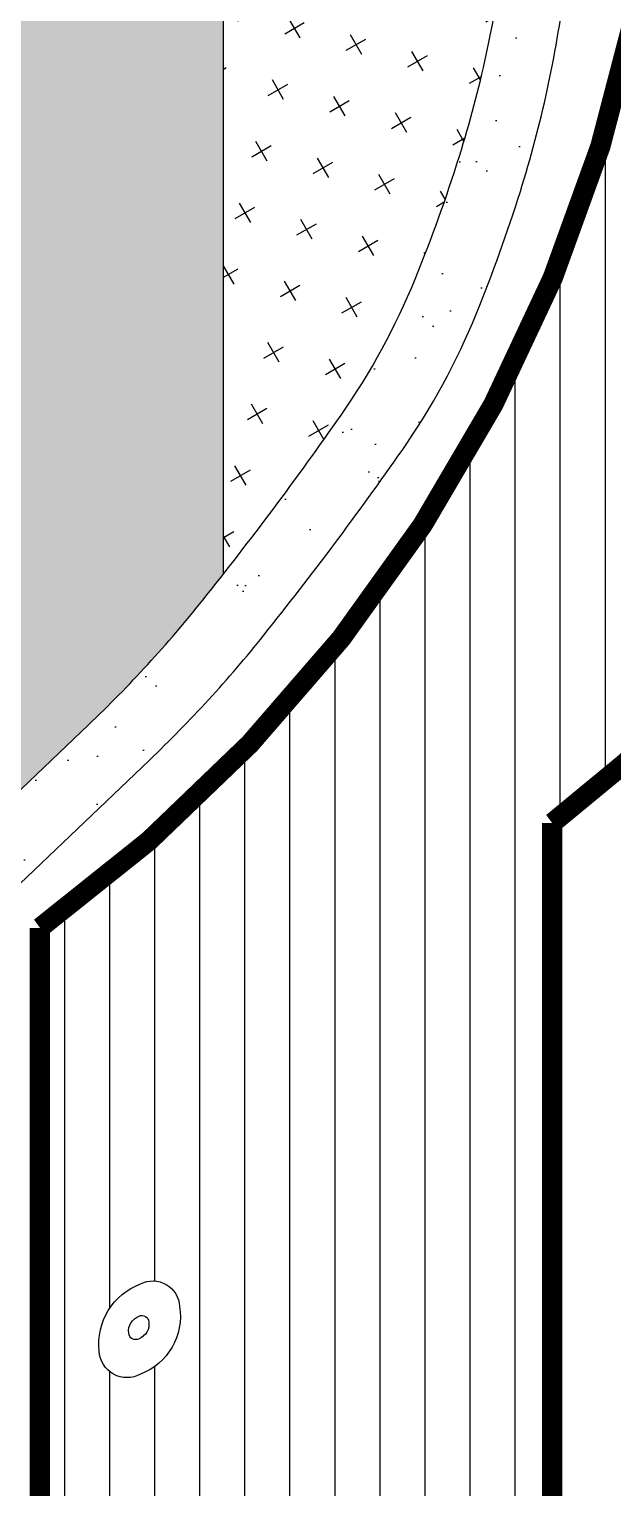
# Model space of a CAD drawing. Extents: x -26.6 to 51, y 0 to 66.
# Drawn here: x 19.51 to 22.1, y 42.81 to 49.28 of the extents above; entities that cross this region are included whole.
import ezdxf

# ---------------------------------------------------------------- set-up
doc = ezdxf.new("R2010")
doc.units = 0
doc.header["$LTSCALE"] = 1.5
doc.header["$MEASUREMENT"] = 0
doc.linetypes.add('DASHED', pattern=[0.75, 0.5, -0.25])
for name, color, linetype in [('FASTENING', 7, 'CONTINUOUS'), ('INSULATION', 40, 'CONTINUOUS'), ('STRUCTURE', 252, 'CONTINUOUS'), ('STRUCTURE_SHADING', 254, 'CONTINUOUS'), ('TEXT', 7, 'CONTINUOUS'), ('TYVEK', 160, 'DASHED')]:
    doc.layers.add(name, color=color, linetype=linetype)
doc.styles.add('DETAILS', font='sanss___.ttf', dxfattribs={"height": 1})
doc.dimstyles.new('TYVEKDETAILS', dxfattribs={"dimscale": 6, "dimtxt": 1.5, "dimasz": 0.1, "dimexe": 0.75, "dimexo": 0.75, "dimgap": 0.75, "dimtad": 0, "dimtih": 1, "dimtoh": 1, "dimdec": 4, "dimzin": 0, "dimtxsty": 'DETAILS', "dimcen": 0.0625, "dimazin": 3, "dimtfac": 1, "dimtdec": 4, "dimtofl": 0, "dimtmove": 0, "dimatfit": 3, "dimtolj": 1, "dimtzin": 0})

msp = doc.modelspace()

# ---------------------------------------------------------------- hatches: boundary and pattern name
at = {"layer": 'INSULATION', "linetype": 'CONTINUOUS'}
h = msp.add_hatch(dxfattribs=at)
h.set_pattern_fill('CROSS', color=256, scale=0.8, angle=30, style=0)
h.set_pattern_definition([(30, (124.911584633183, 3.45985165406158), (0.07320508075688777, 0.2732050807568878), [0.1, -0.3]), (120, (124.9798859033723, 3.441550383872357), (-0.2732050807568877, 0.07320508075688778), [0.09999999999999991, -0.2999999999999997])])
h.paths.add_polyline_path([(21.860396656482, 51.09323077668515, -0.04506024657635373), (22.19023266521044, 52.16858132443978, -0.02613215108120799), (22.36872554430309, 52.54779631596499), (20.37015661795418, 50.8219111098484), (20.37015661795418, 46.86410238790992, 0.01378504755350164), (20.89159775648282, 47.56838201858173, 0.05565526587535749), (21.22052255747396, 48.17254429321234, 0.02091384948871565), (21.41693926075978, 48.71817243874447, 0.04479910819463601), (21.61448987394168, 49.62638176306631, -0.02073115222964427)])
at = {"layer": 'STRUCTURE', "linetype": 'CONTINUOUS'}
h = msp.add_hatch(dxfattribs=at)
h.set_pattern_fill('AR-SAND', color=256, scale=0.25, style=0)
h.set_pattern_definition([(37.50000000000001, (47.86469208686015, 1.200962190762397), (-0.01574833952740204, 0.4817059422532897), [0, -0.38, 0, -0.425, 0, -0.40625]), (7.499999999999999, (47.86469208686015, 1.200962190762397), (0.4424441763169318, 0.7055365163074351), [0, -0.205, 0, -0.3425, 0, -0.13125]), (327.5, (47.55719208686015, 1.200962190762397), (0.7785354654378738, 0.001414763384241124), [0, -0.125, 0, -0.45, 0, -0.5875]), (317.5, (47.55719208686015, 1.200962190762397), (0.7515316511430733, 0.2194188912335623), [0, -0.0625, 0, -0.295, 0, -0.3375])])
h.paths.add_polyline_path([(21.16223069516546, 47.41213201858173, 0.05565526587535749), (21.49115549615659, 48.01629429321234, 0.02091384948871565), (21.68757219944241, 48.56192243874447, 0.04479910819463601), (21.88512281262432, 49.47013176306631, -0.02073115222964427), (22.13102959516463, 50.93698077668515, -0.04506024657635373), (22.46086560389308, 52.01233132443978, -0.06032015627787331), (22.93021871141347, 52.85504230267459, -0.02256722528568557), (24.13410144011561, 54.37171037143129), (23.86346850143299, 54.52796037143131, 0.02256722528567294), (22.65958577273149, 53.01129230267549, 0.002326586721253791), (22.63776800269459, 52.98098896689518, -0.02153193424964031), (22.65814853014495, 52.96345260343232, -0.01283942312263693), (22.63361704285705, 52.9751556299438, 0.0575378563469864), (22.19023266521027, 52.16858132443935, 0.0450602465763236), (21.86039665648206, 51.09323077668542, 0.02073115222964713), (21.61448987394169, 49.62638176306638, -0.04479910819462535), (21.41693926075987, 48.71817243874476, -0.020913849488727), (21.22052255747395, 48.17254429321233, -0.05565526587535454), (20.89159775648283, 47.56838201858175, -0.01612494577826661), (20.2778414473953, 46.74747698133898, -0.03370422444087181), (19.77037122827456, 46.19352109710735), (18.74532059505664, 45.2157761380936), (17.94281022341482, 44.77787831375151), (18.21344316209744, 44.62162831375151), (19.01595353373924, 45.05952613809357), (20.04100416695719, 46.03727109710735, 0.03370422444086479), (20.54847438607784, 46.59122698133886, 0.01612494577826873)])
at = {"layer": 'STRUCTURE_SHADING', "linetype": 'CONTINUOUS'}
h = msp.add_hatch(color=256, dxfattribs=at)
h.paths.add_polyline_path([(18.51142808400523, 51.90822641566579), (17.6454026802209, 51.40822641566574), (17.90521030135625, 51.25822641566572), (17.90521030135625, 44.41143403458791), (17.6454026802209, 44.56143403458793), (15.64778576892, 43.40810937311056), (17.50651430286881, 42.33497195368477), (17.50651430286881, 43.08497195368475), (17.94281022341484, 43.33686752085833), (17.94281022341482, 44.7778783137515), (18.51142808400523, 45.08815034615549)])
h.paths.add_polyline_path([(17.90521030135625, 51.25822641566574), (17.6454026802209, 51.40822641566573), (17.64540268022093, 44.56143403458793), (17.90521030135626, 44.41143403458791)], flags=17)
h.paths.add_polyline_path([(17.64540268022091, 45.31143403458778), (15.64778576891995, 44.15810937311053), (15.64778576891997, 43.40810937311058), (17.64540268022091, 44.56143403458794)])
h.paths.add_polyline_path([(17.94281022341485, 43.33686752085833), (17.50651430286879, 43.08497195368474), (17.50651430286882, 42.33497195368476), (17.94281022341484, 42.58686752085836)])
h.paths.add_polyline_path([(19.24432359303439, 50.48508899623992), (19.50413121416975, 50.33508899623993), (20.37015661795417, 50.83508899624003), (18.52057360957141, 51.90294624401827), (18.51142808400525, 51.89504852927414), (18.51142808400525, 45.08815034615549), (18.74532059505657, 45.21577613809353), (19.24432359303441, 45.69175034853222)])
h.paths.add_polyline_path([(19.50413121416975, 50.33508899623993), (19.24432359303442, 50.48508899623992), (19.24432359303439, 45.69175034853225), (19.50413121416975, 45.93956795250853)], flags=17)
h.paths.add_polyline_path([(20.37015661795419, 50.83508899624003), (19.50413121416976, 50.33508899623992), (19.50413121416973, 45.93956795250853), (19.77037122827456, 46.19352109710735, 0.03370422444086479), (20.2778414473952, 46.74747698133886, 0.00233937822042051), (20.37015661795418, 46.86410238790992)])
at = {"layer": 'TYVEK', "linetype": 'CONTINUOUS'}
h = msp.add_hatch(dxfattribs=at)
h.set_pattern_fill('_USER', color=23, scale=0.2, angle=90, style=0, pattern_type=0)
h.set_pattern_definition([(90, (47.86469208686015, 1.200962190762397), (-0.2, 1.224646799147353e-17), [])])
edge = h.paths.add_edge_path()
edge.add_line((29.0471344528805, 53.46041071458578), (29.0471344528805, 53.58189957230864))
edge.add_line((29.0471344528805, 53.58189957230864), (29.0471344528805, 53.71780677230864))
edge.add_line((29.0471344528805, 53.71780677230864), (29.0471344528805, 54.03492357230861))
edge.add_line((29.0471344528805, 54.03492357230861), (29.16483354063772, 54.10287717230862))
edge.add_line((29.16483354063772, 54.10287717230862), (29.16483354063772, 54.06703514180466))
edge.add_arc((29.2987104522066, 54.01789706685283), 0.1426098799564555, 110.21058934899489, 159.8448836613521, ccw=False)
edge.add_arc((29.32382386349803, 54.008838182062), 0.1610887058064598, 4.302644154164909, 117.4994364246034, ccw=False)
edge.add_arc((29.14009513357474, 54.02572752170281), 0.3443969379589858, 311.1588234994043, 359.2008039162813, ccw=False)
edge.add_arc((29.12841208271116, 54.03595736512779), 0.3597939643731712, 291.0895202086171, 311.487393475623, ccw=False)
edge.add_arc((29.19256799027027, 53.84492983963661), 0.1587250917730744, 259.9369019299817, 294.2959277863913, ccw=False)
edge.add_line((29.16483354063772, 53.68864658697674), (29.16483354063772, 53.52825504883564))
edge.add_line((29.16483354063772, 53.52825504883564), (31.23208277618719, 54.71986282411132))
edge.add_line((31.23208277618719, 54.71986282411132), (31.23208277618718, 58.13410896030077))
edge.add_line((31.23208277618718, 58.13410896030077), (25.53939418728752, 54.85271846896366))
edge.add_spline(control_points=[(25.53939418728756, 54.85271846896365), (25.59958715756804, 54.85269884578873), (25.69116853031957, 54.84361092990506), (25.75213113363411, 54.77907572440952), (25.77274305182526, 54.75725588234563)], knot_values=[0.859204131549415, 0.859204131549415, 0.859204131549415, 0.859204131549415, 1.031699540918293, 1.119813565634325, 1.119813565634325, 1.119813565634325, 1.119813565634325], degree=3, periodic=0)
edge.add_spline(control_points=[(25.77274305182526, 54.75725588234563), (25.78567025027515, 54.70975123158409), (25.81607951982207, 54.5980037609052), (25.72131441951426, 54.44202488318845), (25.57986256822937, 54.28663916143476), (25.37440716908666, 54.09577384947998), (25.07762082733538, 53.91159364747551), (24.85481014115126, 53.78752207938003), (24.74433788483118, 53.72600588234561)], knot_values=[0, 0, 0, 0, 0.1428134558087359, 0.3359469485555711, 0.5033941970596352, 0.7833770798791047, 1.16923740001375, 1.548687782587641, 1.548687782587641, 1.548687782587641, 1.548687782587641], degree=3, periodic=0)
edge.add_line((24.74433788483116, 53.7260058823456), (24.72957234080781, 53.7535520556619))
edge.add_spline(control_points=[(24.72957228478079, 53.75355202454131), (24.94378516089834, 53.87282566559018), (25.1622149251525, 53.98693526802172), (25.44141605620123, 54.19978178714796), (25.52300977322719, 54.27557034303869), (25.64473695279064, 54.40384913841669), (25.69094070439805, 54.45672026315264), (25.75415655475233, 54.56299962713791), (25.76855338085332, 54.60866568134883), (25.75937534488001, 54.68561454122921), (25.75236550963525, 54.71294748633127), (25.74464582881446, 54.74147667169554)], knot_values=[0.0002505584379334802, 0.0002505584379334802, 0.0002505584379334802, 0.0002505584379334802, 0.3681301305683303, 0.3681301305683303, 0.5353339496185356, 0.5353339496185356, 0.6400473331687101, 0.6400473331687101, 0.7273425474151587, 0.7273425474151587, 0.7705355621334626, 0.7705355621334626, 0.7705355621334626, 0.7705355621334626], degree=3, periodic=0)
edge.add_spline(control_points=[(25.74464582881446, 54.74147667169561), (25.72524164983496, 54.76188789651943), (25.70712481207981, 54.77993592643909), (25.63724517905435, 54.82278483634233), (25.55946876367005, 54.82481172332216), (25.48388780695369, 54.82072337459101)], knot_values=[0.4020228280721672, 0.4020228280721672, 0.4020228280721672, 0.4020228280721672, 0.444044042605731, 0.444044042605731, 0.5560477353908875, 0.5560477353908875, 0.5560477353908875, 0.5560477353908875], degree=3, periodic=0)
edge.add_line((25.4838878069537, 54.82072337459101), (25.4147446353681, 54.78086773481049))
edge.add_line((25.4147446353681, 54.78086773481049), (25.58808788483116, 54.78831522764587))
edge.add_line((25.58808788483116, 54.78831522764587), (25.58808788483104, 54.7570363988787))
edge.add_line((25.58808788483104, 54.7570363988787), (25.49567926759441, 54.7530661691932))
edge.add_line((25.49567926759441, 54.7530661691932), (25.49567926759441, 54.30314414415816))
edge.add_line((25.49567926759441, 54.30314414415816), (25.46442926759441, 54.27387917745804))
edge.add_line((25.46442926759441, 54.27387917745804), (25.46442926759441, 54.75172354897681))
edge.add_line((25.46442926759441, 54.75172354897681), (25.35611054527788, 54.74706975997213))
edge.add_line((25.35611054527788, 54.74706975997213), (25.30683788483115, 54.71866791839097))
edge.add_line((25.30683788483115, 54.71866791839097), (25.30683788483115, 54.13686149574675))
edge.add_line((25.30683788483115, 54.13686149574675), (25.27558788483116, 54.11619864766101))
edge.add_line((25.27558788483116, 54.11619864766101), (25.11933788483138, 54.60096657165043))
edge.add_line((25.11933788483138, 54.60096657165043), (25.11933788483093, 54.01288440723216))
edge.add_line((25.11933788483093, 54.01288440723216), (25.08808788483115, 53.99222155914658))
edge.add_line((25.08808788483115, 53.99222155914658), (25.08808788483115, 54.59257562320033))
edge.add_line((25.08808788483115, 54.59257562320033), (25.02558788483105, 54.5565492531458))
edge.add_line((25.02558788483105, 54.5565492531458), (25.02558788483115, 53.98255549120075))
edge.add_arc((24.97871288483115, 53.98255549120074), 0.04687499999999993, -60.63319192580292, 8.697043085703626e-12, ccw=False)
edge.add_line((25.00170033654051, 53.94170402012674), (24.87670033654062, 53.87136551362689))
edge.add_arc((24.85371288483127, 53.9122169847009), 0.0468750000000003, 180.0000000000261, 299.3668080741929, ccw=False)
edge.add_line((24.80683788483127, 53.91221698470088), (24.80683788483108, 54.43045695795515))
edge.add_line((24.80683788483108, 54.43045695795515), (24.74433788478096, 54.3944305878718))
edge.add_line((24.74433788478096, 54.3944305878718), (24.74433788462072, 54.02120316607602))
edge.add_arc((24.69746288462072, 54.02120316609616), 0.04687500000000407, 298.3244090050814, 359.99999997537793, ccw=False)
edge.add_line((24.7197033501573, 53.97994026123337), (24.55683788492904, 53.89215672348802))
edge.add_line((24.55683788492904, 53.89215672348802), (24.55683788483888, 53.6964382712394))
edge.add_line((24.55683788483888, 53.6964382712394), (24.52558788483104, 53.67959470313619))
edge.add_line((24.52558788483104, 53.67959470313619), (24.52558788503692, 54.26833829282867))
edge.add_line((24.52558788503692, 54.26833829282867), (24.36933788483123, 54.17827236757394))
edge.add_line((24.36933788483123, 54.17827236757394), (24.36933788483104, 53.63346977657356))
edge.add_line((24.36933788483104, 53.63346977657356), (24.23521356580174, 53.57210518767871))
edge.add_arc((24.22871288483104, 53.58631369822405), 0.01562499999999999, 180.0000000003387, 294.58505302633637, ccw=False)
edge.add_line((24.21308788483104, 53.58631369822396), (24.21308788483114, 54.0882064424377))
edge.add_line((24.21308788483114, 54.0882064424377), (24.10020188683773, 54.02313647863484))
edge.add_arc((24.07246288483149, 53.98535006053655), 0.04687500000000109, -6.082245818106458e-11, 53.717615021611095, ccw=False)
edge.add_line((24.11933788483149, 53.9853500605365), (24.11933788483104, 53.53649003830584))
edge.add_arc((24.07246288483104, 53.5364900383059), 0.04687499999999998, 276.30206413634255, 359.99999999993054, ccw=False)
edge.add_line((24.07760835917945, 53.48989830385943), (23.90058788483115, 53.47034860645662))
edge.add_line((23.90058788483115, 53.47034860645662), (23.90058788483115, 53.89951683590883))
edge.add_arc((28.12917528846679, 49.88754505764059), 5.828968088762093, 136.505759912004, 179.1566005493111)
edge.add_arc((15.57457054886014, 50.77311318322825), 6.773648390752705, 305.98872875407625, 353.21923964188414, ccw=False)
edge.add_line((19.55494307325404, 45.29233339485901), (19.55494307325401, 40.33304644740659))
edge.add_line((19.55494307325401, 40.33304644740659), (21.80932362438799, 41.63461366545964))
edge.add_line((21.80932362438799, 41.63461366545964), (21.80932362438799, 41.00242189348236))
edge.add_line((21.80932362438799, 41.00242189348236), (21.82909970407384, 41.01382125932219))
edge.add_line((21.82909970407384, 41.01382125932219), (21.82909970407384, 45.75746143190202))
edge.add_arc((19.11992446203647, 49.36972252193113), 4.515314017275715, 306.8696887764867, 349.3200647751349)
edge.add_arc((27.49328149037704, 48.08777873034079), 3.961349845744435, 131.6834141189251, 173.54778939548, ccw=False)
edge.add_line((24.85892762632228, 51.04623649061374), (29.0471344528805, 53.46041071458578))
h.paths.add_polyline_path([(25.08488907159078, 51.50121645791857), (25.21058102532604, 51.5737847412426, 0.3993521555093791), (25.2890610397884, 51.54155196032375, 0.4628738758270736), (25.36368095231668, 51.65155754452622, 0.3831592690513346), (25.2335828548473, 51.66810223009805, -0.3469283405920082), (25.07361107760521, 51.78088094131866, -0.3477098040752489), (25.2286011652201, 52.03059141226809, -0.3833598428823771), (25.50154336563203, 51.97353301915069), (25.38013602834137, 51.90343846028431, 0.3058024602538413), (25.25396443837019, 51.92433341700646, -0.0003461798034923387), (25.25410842487278, 51.92439923156033, 0.4995739648529261), (25.2074021496855, 51.82387846119676, 0.3895611696290012), (25.29003138556376, 51.80234011390546, -0.3595692162581164), (25.50679442898437, 51.71682254839016, -0.3513303134365597), (25.37452539949702, 51.45018537252484, -0.08200931940636383), (25.3087407146051, 51.41791060635749, -0.4325825023772754)], flags=16)
h.paths.add_polyline_path([(25.0690974112503, 52.2885058823456), (25.0690974112503, 53.28850588234555), (24.74433788483115, 53.10100588234559), (24.74433788483115, 53.3510058823456), (25.7186164640887, 53.9135058823456), (25.7186164640887, 53.6635058823456), (25.39385693766955, 53.47600588234559), (25.39385693766944, 52.47600588234559)], flags=16)
h.paths.add_polyline_path([(25.52268179730397, 51.85546624171265), (25.52268179730397, 51.99137344171265), (25.62348683013148, 52.04957325455128), (25.62348683013148, 52.25302333745069), (25.75939403013147, 52.33148939595548), (25.75939403013148, 52.12803931305607), (25.86019906295901, 52.18623912589472), (25.86019906295901, 52.0503319258947), (25.7593940301315, 51.99213211305609), (25.7593940301315, 51.84375839680618, 0.4361565547307879), (25.79799905448276, 51.82030514456751), (25.86019906295901, 51.85621633620485), (25.86019906295901, 51.73580538792081), (25.78111782048241, 51.69014781128915, -0.6348811617642658), (25.62348683013148, 51.79221706240195), (25.62348683013149, 51.91366605455129)], flags=16)
h.paths.add_polyline_path([(25.90164233693318, 51.90082882323694), (25.90164233693318, 52.21275667330602), (26.01934142469038, 52.28071027330602), (26.01934142469038, 51.99522696810723, 0.4598255834214906), (26.13851295746396, 52.0448088383194), (26.13851295746396, 52.34951398983259), (26.25621204522114, 52.41746758983254), (26.25621204522115, 51.96444358983261), (26.13851295746396, 51.89648998983268), (26.13851295746396, 51.95031870354598, -0.6959710472274686)], flags=16)
h.paths.add_polyline_path([(25.82686963956174, 52.33166831504821), (25.94903842321044, 52.79654006247216), (25.61036328861557, 53.45666831504814), (25.87262281503467, 53.60808392322368), (26.06418665411155, 53.23469748463003), (26.21412916598088, 53.80525270687253), (26.47638869240001, 53.95666831504815), (26.08912916598086, 52.48308392322379)], flags=16)
h.paths.add_polyline_path([(26.30113285258204, 52.26281211383073, -0.2576403943727766), (26.45616820379286, 52.55159816839507, -0.4351274600591398), (26.72890960119744, 52.52032180505415), (26.58974469398935, 52.43997490841582, 0.3602356893497593), (26.46874700564042, 52.42593706390935, 0.3084390351175351), (26.43814806389846, 52.29387302331148, 0.3993521555108971), (26.51662807836095, 52.26164024239231, 0.3480232729077878), (26.61796507562298, 52.37998719487618), (26.75703397678269, 52.46027866239665, -0.2914129419644692), (26.6020924380695, 52.17027365459336, -0.08200931940635313), (26.53630775317759, 52.13799888842603, -0.5131396402507679)], flags=16)
h.paths.add_polyline_path([(26.76683751518418, 52.5221205817324, -0.257640394372725), (26.92187286639486, 52.81090663629674, -0.4351274600594253), (27.19461426379958, 52.77963027295592), (27.05544935659147, 52.6992833763176, 0.3602356893497051), (26.93445166824256, 52.68524553181113, 0.3084390351175351), (26.90385272650059, 52.55318149121325, 0.3993521555109148), (26.98233274096308, 52.52094871029408, 0.3480232729078185), (27.08366973822511, 52.63929566277796), (27.22273863938483, 52.71958713029842, -0.29141294196442), (27.06779710067169, 52.42958212249516, -0.0820093194064252), (27.00201241577971, 52.3973073563278, -0.5131396402505718)], flags=16)
h.paths.add_polyline_path([(26.80114821881915, 53.2885058823456), (26.5305152801365, 53.98791831504818), (26.79277480655565, 54.13933392322369), (26.96352798202878, 53.69804656762462), (27.1342811575018, 54.33650270687254), (27.39654068392094, 54.48791831504816), (27.12590774523829, 53.47600588234561)], flags=16)
edge = h.paths.add_edge_path(flags=16)
edge.add_ellipse((25.95920356329129, 54.42446933951071), major_axis=(0.1041545791609421, 0.09263469999517801), ratio=0.9031737347499645, start_angle=5.7980287238024175e-12, end_angle=213.8665434005684, ccw=False)
edge.add_ellipse((25.95920356329129, 54.42446933951071), major_axis=(0.1041545791609421, 0.09263469999517801), ratio=0.9031737347499645, start_angle=213.8665434005683, end_angle=360.00000000000574, ccw=False)
edge = h.paths.add_edge_path(flags=16)
edge.add_spline(control_points=[(25.91934339035282, 54.49957126881161), (25.95166532890957, 54.5214908160382), (26.00553710096616, 54.55802466594021), (26.01834440846051, 54.43885919669773), (25.95924231230897, 54.41256000902658), (25.91934339035282, 54.39480582931508)], knot_values=[0, 0, 0, 0, 0.2131037953859143, 0.3551853509425856, 0.6503918016511808, 0.6503918016511808, 0.6503918016511808, 0.6503918016511808], degree=3, periodic=0)
edge.add_line((25.91934339035283, 54.39480582931509), (25.91934339035283, 54.49957126881162))
h.paths.add_polyline_path([(27.21442432438588, 52.79051151930688, -0.2576403943727837), (27.3694596755967, 53.07929757387122, -0.5350210848519682), (27.66977751420101, 52.99427744645239, -0.2970257038305568), (27.51538390987336, 52.69797306006951, -0.08200931940627378), (27.4495992249815, 52.6656982939022, -0.5131396402509204)], flags=16)
h.paths.add_polyline_path([(27.35143953570229, 52.82157242878763, -0.02640882966188087), (27.34746941544865, 52.8336384141976, 0.05170444221394967)], flags=0)
h.paths.add_polyline_path([(27.73588711525981, 52.82485056895918), (27.68684582869431, 53.45042038983246), (27.82275302869433, 53.52888644833737), (27.84181629424129, 53.04294092596884), (27.91091840420872, 53.57978875162379), (28.02861749196594, 53.64774235162383), (28.09771960193338, 53.19068676955134), (28.11678286748039, 53.69864465491028), (28.25269006748038, 53.77711071341513), (28.20364878091486, 53.09491289254166), (28.03690840659213, 52.99864529254165), (27.96976794808734, 53.3083384234387), (27.90262748958254, 52.92111816895914)], flags=16)
edge = h.paths.add_edge_path(flags=16)
edge.add_spline(control_points=[(28.16829198873383, 54.35961733864765), (28.16228108625734, 54.28013479596321), (28.14604667754233, 54.06546618526861), (27.88022154421704, 53.83904828803772), (27.52379933636646, 53.83009706997004), (27.45773327996108, 53.98124617979083), (27.43613620833875, 54.03065700174787)], knot_values=[0, 0, 0, 0, 0.2331751422885772, 0.6297657592854295, 0.9450620448586234, 1.09819071408726, 1.09819071408726, 1.09819071408726, 1.09819071408726], degree=3, periodic=0)
edge.add_spline(control_points=[(27.43613620833885, 54.03065700174787), (27.42096053395599, 54.1162288085642), (27.39374026108434, 54.2697170735926), (27.45332386087743, 54.52388003515432), (27.65715620551591, 54.68252905625592), (27.8792751286911, 54.71796676776957), (28.12867830416211, 54.70293303075513), (28.15443532383881, 54.54066414535089), (28.16829198873403, 54.45336733864773)], knot_values=[0, 0, 0, 0, 0.25911872149429, 0.4647755432335281, 0.75175833663717, 0.959659235426766, 1.15985293835031, 1.39295666563241, 1.39295666563241, 1.39295666563241, 1.39295666563241], degree=3, periodic=0)
edge.add_line((28.16829198873403, 54.45336733864775), (27.65066734475461, 54.15451661110701))
edge.add_arc((27.77267552594699, 54.18646371566414), 0.1261214246964335, 194.6731326845643, 367.7023353972564)
edge.add_line((27.89765905005113, 54.20336733864765), (28.16829198873383, 54.35961733864767))
edge = h.paths.add_edge_path(flags=0)
edge.add_spline(control_points=[(27.60565886438062, 54.31603095284709), (27.59120384445431, 54.32981490248736), (27.59120384445431, 54.35011106631397), (27.59246412964585, 54.4134533003903), (27.61530328437001, 54.45547593845937), (27.67565639859603, 54.5105966873071), (27.75994270755254, 54.55115688739959), (27.86296093724285, 54.56571659069274), (27.93462972559009, 54.55648921703602), (27.93684103103296, 54.5043563313459)], knot_values=[0.1693351350576057, 0.1693351350576057, 0.1693351350576057, 0.1693351350576057, 0.2360340609454792, 0.2360340609454792, 0.3507194281854419, 0.3507194281854419, 0.4654047954254047, 0.4654047954254047, 0.5437012250705168, 0.5437012250705168, 0.5437012250705168, 0.5437012250705168], degree=3, periodic=0)
edge.add_line((27.93684103103296, 54.50435633134591), (27.60565886438062, 54.31603095284707))
h.paths.add_polyline_path([(28.27916532806178, 53.1385123913652), (28.27916532806178, 53.59153639136522), (28.4150725280618, 53.67000244987008), (28.4150725280618, 53.63918553992617, -0.3188248953897563), (28.62143661983076, 53.72774328652645), (28.58326316770196, 53.58526147085399, 0.4035437565147183), (28.4150725280618, 53.47502507757763), (28.4150725280618, 53.21697844987001)], flags=16)
h.paths.add_polyline_path([(27.18680947470266, 55.14016837114754, -0.345824845351477), (27.37072146200313, 55.43870647315141, -0.5462522010929128), (27.54392654276002, 55.33870647315139, -0.3537160203436445), (27.37072146200313, 55.03870647315141, -0.5560120530373052)], flags=16)
h.paths.add_polyline_path([(27.3177789050555, 55.22098921986569, -0.3458248453513329), (27.36375690188063, 55.29562374536661, -0.546252201092756), (27.40705817206985, 55.27062374536661, -0.3537160203436451), (27.36375690188062, 55.19562374536661, -0.5560120530378492)], flags=0)
h.paths.add_polyline_path([(28.27931291223213, 54.14192466599359), (28.27931291223247, 55.39490192418745), (28.5499458509151, 55.55115192418746), (28.54994585091488, 54.72600588234457), (28.87470537733413, 55.34133709869518), (29.14533831601678, 55.4975870986952), (28.82057878959752, 54.8822558823445), (29.14533831601678, 54.64192466599361), (28.87470537733414, 54.48567466599361), (28.54994585091488, 54.72600588234455), (28.54994585091476, 54.2981746659936)], flags=16)
h.paths.add_polyline_path([(28.68813883385909, 53.64141362670446, -0.1092296168433191), (28.88649666665656, 53.77229530319013, 0.1905419740584482), (28.87655874072387, 53.82281092253023, 0.353186884368694), (28.82379511800358, 53.82452504108613, 0.2690001157083155), (28.76692982332808, 53.75951663756079), (28.65059637470576, 53.69235148968293, -0.110246808165964), (28.69342480160829, 53.82628619220162, -0.2386701257842882), (28.87488436220338, 53.91431959716142, -0.4337921550003385), (29.0041957544138, 53.7734646630223), (29.0041957544138, 53.55710890319011), (28.88649666665658, 53.48915530319011), (28.88649666665658, 53.51880927121151, -0.4058134010117455), (28.70582909333788, 53.45270294073899, -0.4824874664258112)], flags=16)
h.paths.add_polyline_path([(28.76562498505629, 53.5836603170756, -0.3038765555786551), (28.78481152805802, 53.62882548328957, -0.1081086455132372), (28.88020371288883, 53.68179544704071, -0.0009435784860127092), (28.88020371288884, 53.59652117882806, -0.271128128873074), (28.81380159910485, 53.54446244358101, -0.4382804466203221)], flags=0)
edge = h.paths.add_edge_path(flags=16)
edge.add_ellipse((29.34131394927532, 55.60680246950472), major_axis=(0.1041545791609349, 0.09263469999518924), ratio=0.9031737347499496, start_angle=0, end_angle=213.8665434005655, ccw=False)
edge.add_ellipse((29.34131394927532, 55.60680246950472), major_axis=(0.1041545791609349, 0.09263469999518924), ratio=0.9031737347499496, start_angle=213.8665434005656, end_angle=360, ccw=False)
edge = h.paths.add_edge_path(flags=16)
edge.add_spline(control_points=[(29.30145377633686, 55.68190439880563), (29.3337757148936, 55.70382394603222), (29.38764748695019, 55.74035779593424), (29.40045479444455, 55.62119232669174), (29.341352698293, 55.5948931390206), (29.30145377633686, 55.57713895930909)], knot_values=[0, 0, 0, 0, 0.08524151815436572, 0.1420741403770343, 0.260156720660477, 0.260156720660477, 0.260156720660477, 0.260156720660477], degree=3, periodic=0)
edge.add_line((29.30145377633686, 55.57713895930907), (29.30145377633686, 55.68190439880564))
h.paths.add_polyline_path([(20.17496602709834, 43.61146749003943, -0.3537160203436518), (20.00176094634143, 43.31146749003942, -0.556012053037433), (19.81784895904094, 43.41292938803558, -0.3458248453514607), (20.00176094634143, 43.71146749003942, -0.5462522010927992)], flags=16)
h.paths.add_polyline_path([(20.03809765640814, 43.54338476225462, -0.3537160203436517), (19.99479638621891, 43.46838476225462, -0.5560120530374328), (19.94881838939379, 43.49375023675366, -0.3458248453514605), (19.99479638621891, 43.56838476225461, -0.546252201092799)], flags=0)

# ---------------------------------------------------------------- linework, layer by layer
at = {"layer": 'FASTENING'}
for points in [[(20.00176094634143, 43.71146749003942, -0.546252201092799), (20.17496602709834, 43.61146749003943, -0.3537160203436517), (20.00176094634143, 43.31146749003942, -0.5560120530374328), (19.81784895904094, 43.41292938803558, -0.3458248453514607), (20.00176094634143, 43.71146749003942, -1.000000000000007)], [(19.99479638621891, 43.56838476225461, -0.546252201092799), (20.03809765640814, 43.54338476225462, -0.3537160203436517), (19.99479638621891, 43.46838476225462, -0.5560120530374328), (19.94881838939379, 43.49375023675366, -0.3458248453514607), (19.99479638621891, 43.56838476225461, -1.000000000000007)]]:
    msp.add_lwpolyline(points, format="xyb", dxfattribs=at)
at = {"layer": 'STRUCTURE', "linetype": 'CONTINUOUS'}
msp.add_line((20.37015661795418, 46.86410238790991), (20.37015661795418, 50.83508899624002), dxfattribs=at)
at = {"layer": 'STRUCTURE'}
for points in [[(18.74532059505661, 45.21577613809357), (19.77037122827456, 46.19352109710735, 0.03370422444086481), (20.2778414473952, 46.74747698133886, 0.01612494577826874), (20.89159775648282, 47.56838201858173, 0.05565526587535752), (21.22052255747396, 48.17254429321234, 0.02091384948871563), (21.41693926075978, 48.71817243874447, 0.04479910819463621), (21.61448987394168, 49.62638176306631, -0.02073115222964426), (21.860396656482, 51.09323077668515, -0.04506024657635373), (22.19023266521044, 52.16858132443978, -0.06032015627787327), (22.65958577273084, 53.01129230267459, -0.02256722528568792), (23.8634685014331, 54.52796037143145)], [(19.01595353373925, 45.05952613809357), (20.04100416695719, 46.03727109710735, 0.03370422444086481), (20.54847438607784, 46.59122698133886, 0.01612494577826874), (21.16223069516546, 47.41213201858173, 0.05565526587535752), (21.49115549615659, 48.01629429321234, 0.02091384948871563), (21.68757219944241, 48.56192243874447, 0.04479910819463621), (21.88512281262432, 49.47013176306631, -0.02073115222964426), (22.13102959516463, 50.93698077668515, -0.04506024657635373), (22.46086560389308, 52.01233132443978, -0.06032015627787327), (22.93021871141347, 52.85504230267459, -0.02256722528568792), (24.13410144011574, 54.37171037143145)]]:
    msp.add_lwpolyline(points, format="xyb", dxfattribs=at)
at = {"layer": 'TYVEK', "color": 23, "const_width": 0.09}
msp.add_lwpolyline([(19.55494307325404, 45.29233339485901, 0.2090498273154941), (22.3008387023919, 49.97334493658988)], format="xyb", dxfattribs=at)
at = {"layer": 'TYVEK', "const_width": 0.09}
msp.add_lwpolyline([(23.55702310847583, 48.53293325552497, -0.1873724276781054), (21.82909970407384, 45.75746143190202), (21.82909970407384, 40.14704102083424), (25.0252650418411, 41.99295098803155)], format="xyb", dxfattribs=at)
at = {"layer": 'TYVEK', "color": 23, "const_width": 0.09}
msp.add_lwpolyline([(21.82909970407384, 41.01382125932219), (19.55494307325401, 39.70294752582224), (19.55494307325404, 45.29233339485901)], dxfattribs=at)

# ---------------------------------------------------------------- leaders
at = {"layer": 'TEXT'}
msp.add_leader([(20.97145478954139, 40.83571811478421), (34.58932548601071, 45.1179567056546), (36.06910230000987, 45.1179567056546)], dimstyle='TYVEKDETAILS', override={"dimgap": 0.75, "dimtad": 0, "dimfxl": 3}, dxfattribs=at)

doc.saveas('drawing.dxf')
